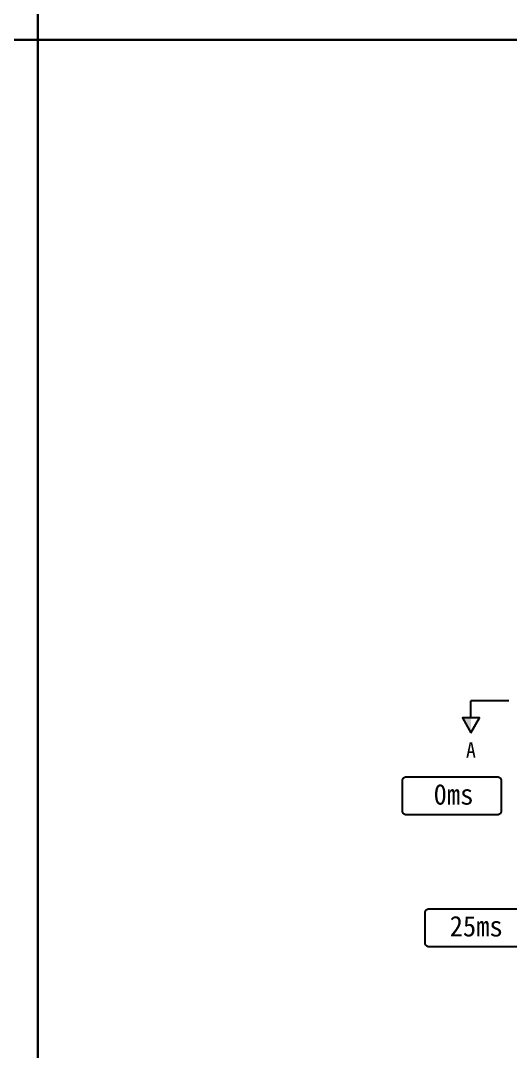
# Model space of a CAD drawing. Header units: millimetres. Extents: x -57518 to 189430, y -17322 to 123318.
# Drawn here: x 149380 to 156538, y -6296 to 8760 of the extents above; entities that cross this region are included whole.
import ezdxf
from ezdxf.enums import TextEntityAlignment as Align

# ---------------------------------------------------------------- set-up
doc = ezdxf.new("R2010")
doc.units = ezdxf.units.MM
doc.header["$LTSCALE"] = 500
for name, color, linetype in [('CS-BLST-TEX1', 6, 'Continuous'), ('CS-SYMB', 2, 'Continuous'), ('CS-TABL', 3, 'Continuous'), ('CS-TEX1', 6, 'Continuous'), ('CX-PAPR', 2, 'Continuous')]:
    doc.layers.add(name, color=color, linetype=linetype)
doc.styles.add('굴림체', font='')
doc.styles.get('굴림체').set_extended_font_data('GulimChe')

# ---------------------------------------------------------------- blocks, each defined once
blk = doc.blocks.new('SECB_L1')
at = {"layer": 'CS-SYMB'}
for p in [(-11.1, 4.99), (0, 0)]:
    blk.add_line(p, (-11.1, 0), dxfattribs=at)
blk.add_lwpolyline([(-11.1, 9.41), (-8.6, 4.99), (-13.6, 4.99)], close=True, dxfattribs=at)
blk.add_solid([(-11.1, 9.41), (-11.1, 9.41), (-11.1, 4.99), (-13.6, 4.99)], dxfattribs=at)
at = {"layer": 'CS-TEX1', "style": '굴림체', "flags": 4}
for tag, rotation in [('A_090', 270), ('A_270', 90), ('A_180', 180)]:
    blk.add_attdef(tag, text='', height=5, rotation=rotation, dxfattribs=at).set_placement((-10.79, 14), align=Align.MIDDLE)
blk.add_attdef('A_000', text='', height=4.5, dxfattribs=at).set_placement((-11.1, 14.41), align=Align.MIDDLE)

msp = doc.modelspace()

# ---------------------------------------------------------------- linework, layer by layer
at = {"layer": 'CS-TABL', "elevation": 0}
for points in [[(154961, -2787), (154961, -2341.5, -0.4142136), (155015.9, -2286.6), (156347.6, -2286.6, -0.4142136), (156402.5, -2341.5), (156402.5, -2787, -0.4142136), (156347.6, -2841.8), (155015.9, -2841.8, -0.4142136)], [(155292.2, -4712.9), (155292.2, -4267.4, -0.4142136), (155347.1, -4212.5), (156678.8, -4212.5, -0.4142136), (156733.7, -4267.4), (156733.7, -4712.9, -0.4142136), (156678.8, -4767.7), (155347.1, -4767.7, -0.4142136)]]:
    msp.add_lwpolyline(points, format="xyb", close=True, dxfattribs=at)
at = {"layer": 'CX-PAPR', "elevation": 0}
for points in [[(109829.7, 8477.8), (149629.7, 8477.8), (149629.7, 34277.8), (109829.7, 34277.8)], [(149629.7, 8477.8), (189429.7, 8477.8), (189429.7, 34277.8), (149629.7, 34277.8)], [(109829.7, -17322.2), (149629.7, -17322.2), (149629.7, 8477.8), (109829.7, 8477.8)], [(149629.7, -17322.2), (189429.7, -17322.2), (189429.7, 8477.8), (149629.7, 8477.8)]]:
    msp.add_lwpolyline(points, close=True, dxfattribs=at)

# ---------------------------------------------------------------- block references
at = {"layer": 'CS-SYMB'}
ref = msp.add_blockref('SECB_L1', (156516.3, -1173.8, 0), dxfattribs=dict(at, xscale=-50, yscale=50, zscale=50, rotation=180))
ref.add_attrib('A_000', 'A', dxfattribs={"layer": 'CS-BLST-TEX1', "height": 225, "style": '굴림체', "flags": 4}).set_placement((155961.4, -1894.1, 0), align=Align.MIDDLE)

# ---------------------------------------------------------------- texts
at = {"layer": 'CS-BLST-TEX1', "style": '굴림체'}
for s, p in [('  0ms', (155512.8, -2541.7, 0)), ('  25ms', (155844, -4467.6, 0))]:
    msp.add_text(s, height=300, dxfattribs=at).set_placement(p, align=Align.MIDDLE_CENTER)

doc.saveas('drawing.dxf')
